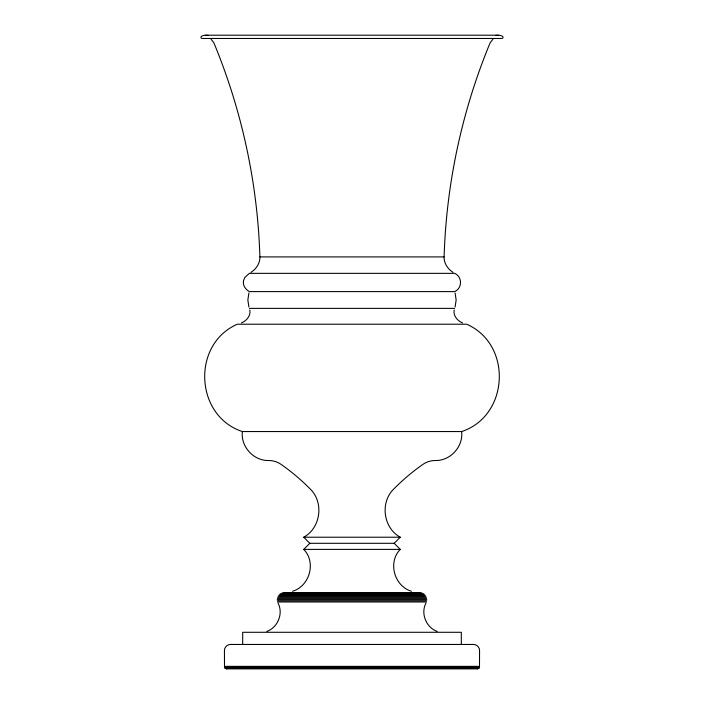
<?xml version="1.0" encoding="UTF-8"?>
<svg xmlns="http://www.w3.org/2000/svg" width="704" height="704" viewBox="0 0 704 704"><rect width="100%" height="100%" fill="white"/><g stroke="black" fill="none" stroke-linecap="round" stroke-linejoin="round"><path stroke-width="1.06" d="M211.077 39.248L213.849 42.777C241.974 110.59 257.655 183.515 259.899 256.907C260.19 263.243 256.168 269.016 251.002 272.351M242.361 431.552L461.639 431.552C509.256 415.897 512.6 344.265 466.673 324.218L237.327 324.218C191.4 344.265 194.744 415.897 242.361 431.552C240.53 446.538 253.616 460.962 268.726 460.522C273.143 460.495 277.552 461.886 281.169 464.429C291.553 471.715 301.268 479.943 310.174 488.972C324.157 502.374 320.76 527.956 303.741 537.222L309.813 543.303L394.187 543.303L400.259 549.393C387.552 562.294 394.31 586.221 411.453 591.263M452.998 272.351C447.832 269.016 443.81 263.243 444.101 256.907C446.345 183.515 462.026 110.59 490.151 42.777L492.923 39.248M454.168 310.024C453.086 315.726 457.503 320.883 462.528 322.925M477.127 668.8L478.614 668.298L479.486 666.996L479.565 650.549C479.635 647.293 476.731 644.389 473.484 644.459L230.516 644.459C227.269 644.389 224.365 647.293 224.435 650.549L224.514 666.996L225.386 668.298L226.873 668.8M248.908 292.978L247.843 299.983L248.908 306.997M455.092 306.997L456.157 299.983L455.092 292.978M425.973 603.099C420.429 613.457 426.158 627.51 437.158 631.426M292.547 591.263C309.69 586.221 316.448 562.294 303.741 549.393L309.813 543.303M394.187 543.303L400.259 537.222C383.24 527.956 379.843 502.374 393.826 488.972C402.732 479.943 412.447 471.715 422.831 464.429C426.448 461.886 430.857 460.495 435.274 460.522C450.384 460.962 463.47 446.538 461.639 431.552M502.445 38.465C504.926 36.326 499.954 35.006 498.353 35.2L205.647 35.2C204.046 35.006 199.074 36.326 201.555 38.465M241.472 322.925C246.497 320.883 250.914 315.726 249.832 310.024M266.842 631.426C277.842 627.51 283.571 613.457 278.027 603.099M495.449 35.464L498.353 35.2M202.479 38.474L501.521 38.474M259.899 256.907L444.101 256.907M249.366 308.37L454.634 308.37M303.741 537.222L400.259 537.222M303.741 549.393L400.259 549.393M284.293 592.68L419.707 592.68M283.087 592.794L420.913 592.794M281.926 593.111L422.074 593.111M280.826 593.622L423.174 593.622M279.831 594.317L424.169 594.317M278.969 595.162L425.031 595.162M278.265 596.138L425.735 596.138M277.728 597.23L426.272 597.23M277.385 598.391L426.615 598.391M277.244 599.588L426.756 599.588M277.306 600.802L426.694 600.802M277.57 601.982L426.43 601.982M224.435 666.362L479.565 666.362M224.514 666.996L479.486 666.996M224.62 667.295L479.38 667.295M224.761 667.586L479.239 667.586M224.937 667.85L479.063 667.85M225.148 668.087L478.852 668.087M225.386 668.298L478.614 668.298M225.65 668.474L478.35 668.474M225.94 668.615L478.06 668.615M226.239 668.721L477.761 668.721M205.647 35.2L208.551 35.464M461.314 644.459L461.314 632.289L242.686 632.289L242.686 644.459M243.478 280.72C242.528 285.217 245.529 289.538 249.366 291.606L454.634 291.606C462.44 288.279 462.44 276.681 454.634 273.354L249.366 273.354L244.895 277.376L243.478 280.72"/></g></svg>
